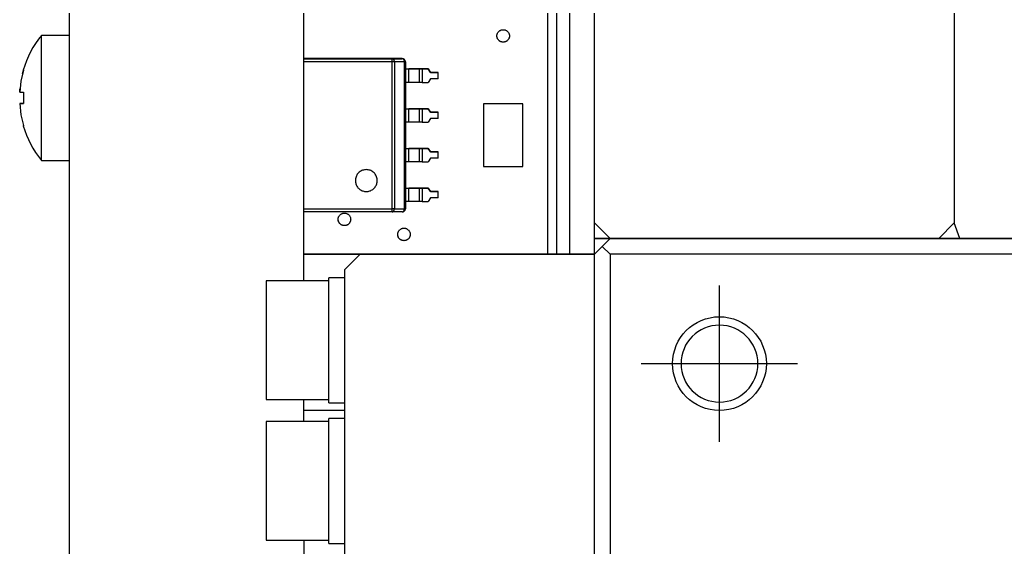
# Model space of a CAD drawing. Extents: x 0 to 634, y -8 to 556.
# Drawn here: x 239.27 to 270.8, y 75.12 to 92 of the extents above; entities that cross this region are included whole.
import ezdxf

# ---------------------------------------------------------------- set-up
doc = ezdxf.new("R2010")
doc.units = 0
doc.header["$LTSCALE"] = 0.5
doc.linetypes.add('CENTER', pattern=[50.8, 31.75, -6.35, 6.35, -6.35])
for name, color, linetype in [('MSM_CENTER', 1, 'CENTER'), ('MSM_CONTINUOUS', 7, 'CONTINUOUS'), ('MSM_NARROW', 5, 'CONTINUOUS')]:
    doc.layers.add(name, color=color, linetype=linetype)

msp = doc.modelspace()

# ---------------------------------------------------------------- linework, layer by layer
at = {"layer": 'MSM_CENTER'}
for p, q in [((261.657, 78.498), (261.657, 83.498)), ((259.157, 80.998), (264.157, 80.998))]:
    msp.add_line(p, q, dxfattribs=at)
at = {"layer": 'MSM_CONTINUOUS'}
for p, q in [((257.657, 11), (257.657, 106.998)), ((240.857, 45.499), (240.857, 104.5)), ((256.157, 104.5), (256.157, 84.498)), ((256.457, 84.498), (256.457, 104.5)), ((256.857, 104.5), (256.857, 84.498)), ((248.357, 83.648), (248.357, 102.499)), ((269.172, 93.498), (269.172, 85.499)), ((239.959, 87.499), (239.959, 91.499)), ((240.857, 91.499), (239.959, 91.499)), ((254.537, 91.482), (254.538, 91.498)), ((254.538, 91.465), (254.537, 91.482)), ((254.538, 91.467), (254.537, 91.482)), ((254.538, 91.498), (254.539, 91.513)), ((254.539, 91.451), (254.538, 91.467)), ((254.54, 91.447), (254.538, 91.465)), ((254.539, 91.513), (254.542, 91.529)), ((254.542, 91.529), (254.547, 91.544)), ((254.547, 91.544), (254.552, 91.559)), ((254.552, 91.559), (254.559, 91.573)), ((254.559, 91.573), (254.566, 91.587)), ((254.566, 91.587), (254.575, 91.6)), ((254.575, 91.6), (254.585, 91.612)), ((254.585, 91.612), (254.596, 91.624)), ((254.596, 91.624), (254.607, 91.634)), ((254.607, 91.634), (254.619, 91.644)), ((254.619, 91.644), (254.632, 91.653)), ((254.632, 91.653), (254.646, 91.66)), ((254.646, 91.66), (254.66, 91.667)), ((254.66, 91.667), (254.675, 91.672)), ((254.675, 91.672), (254.69, 91.677)), ((254.69, 91.677), (254.706, 91.68)), ((254.706, 91.68), (254.721, 91.682)), ((254.721, 91.682), (254.737, 91.682)), ((254.737, 91.682), (254.753, 91.682)), ((254.753, 91.682), (254.768, 91.68)), ((254.768, 91.68), (254.784, 91.677)), ((254.784, 91.677), (254.799, 91.672)), ((254.799, 91.672), (254.813, 91.667)), ((254.813, 91.667), (254.828, 91.66)), ((254.828, 91.66), (254.841, 91.653)), ((254.841, 91.653), (254.855, 91.644)), ((254.855, 91.644), (254.867, 91.634)), ((254.867, 91.634), (254.878, 91.624)), ((254.878, 91.624), (254.889, 91.612)), ((254.889, 91.612), (254.899, 91.6)), ((254.899, 91.6), (254.907, 91.587)), ((254.907, 91.587), (254.915, 91.573)), ((254.915, 91.573), (254.922, 91.559)), ((254.922, 91.559), (254.927, 91.544)), ((254.927, 91.544), (254.931, 91.529)), ((254.931, 91.529), (254.934, 91.513)), ((254.934, 91.513), (254.936, 91.498)), ((254.936, 91.467), (254.934, 91.451)), ((254.936, 91.465), (254.934, 91.447)), ((254.936, 91.498), (254.937, 91.482)), ((254.937, 91.482), (254.936, 91.465)), ((254.937, 91.482), (254.936, 91.467)), ((254.542, 91.436), (254.539, 91.451)), ((254.544, 91.43), (254.54, 91.447)), ((254.547, 91.421), (254.542, 91.436)), ((254.549, 91.414), (254.544, 91.43)), ((254.552, 91.406), (254.547, 91.421)), ((254.556, 91.398), (254.549, 91.414)), ((254.559, 91.392), (254.552, 91.406)), ((254.564, 91.382), (254.556, 91.398)), ((254.566, 91.378), (254.559, 91.392)), ((254.573, 91.367), (254.564, 91.382)), ((254.575, 91.365), (254.566, 91.378)), ((254.584, 91.354), (254.573, 91.367)), ((254.585, 91.352), (254.575, 91.365)), ((254.596, 91.341), (254.584, 91.354)), ((254.596, 91.341), (254.585, 91.352)), ((254.608, 91.329), (254.596, 91.341)), ((254.607, 91.33), (254.596, 91.341)), ((254.619, 91.321), (254.607, 91.33)), ((254.622, 91.318), (254.608, 91.329)), ((254.632, 91.312), (254.619, 91.321)), ((254.637, 91.309), (254.622, 91.318)), ((254.646, 91.304), (254.632, 91.312)), ((254.652, 91.301), (254.637, 91.309)), ((254.66, 91.298), (254.646, 91.304)), ((254.669, 91.294), (254.652, 91.301)), ((254.675, 91.292), (254.66, 91.298)), ((254.685, 91.289), (254.669, 91.294)), ((254.69, 91.288), (254.675, 91.292)), ((254.702, 91.285), (254.685, 91.289)), ((254.706, 91.285), (254.69, 91.288)), ((254.72, 91.283), (254.702, 91.285)), ((254.721, 91.283), (254.706, 91.285)), ((254.737, 91.282), (254.72, 91.283)), ((254.737, 91.282), (254.721, 91.283)), ((254.754, 91.283), (254.737, 91.282)), ((254.753, 91.283), (254.737, 91.282)), ((254.768, 91.285), (254.753, 91.283)), ((254.772, 91.285), (254.754, 91.283)), ((254.784, 91.288), (254.768, 91.285)), ((254.789, 91.289), (254.772, 91.285)), ((254.799, 91.292), (254.784, 91.288)), ((254.805, 91.294), (254.789, 91.289)), ((254.813, 91.298), (254.799, 91.292)), ((254.821, 91.301), (254.805, 91.294)), ((254.828, 91.304), (254.813, 91.298)), ((254.837, 91.309), (254.821, 91.301)), ((254.841, 91.312), (254.828, 91.304)), ((254.852, 91.318), (254.837, 91.309)), ((254.855, 91.321), (254.841, 91.312)), ((254.866, 91.329), (254.852, 91.318)), ((254.867, 91.33), (254.855, 91.321)), ((254.878, 91.341), (254.866, 91.329)), ((254.878, 91.341), (254.867, 91.33)), ((254.89, 91.354), (254.878, 91.341)), ((254.889, 91.352), (254.878, 91.341)), ((254.899, 91.365), (254.889, 91.352)), ((254.901, 91.367), (254.89, 91.354)), ((254.907, 91.378), (254.899, 91.365)), ((254.91, 91.382), (254.901, 91.367)), ((254.915, 91.392), (254.907, 91.378)), ((254.918, 91.398), (254.91, 91.382)), ((254.922, 91.406), (254.915, 91.392)), ((254.925, 91.414), (254.918, 91.398)), ((254.927, 91.421), (254.922, 91.406)), ((254.93, 91.43), (254.925, 91.414)), ((254.931, 91.436), (254.927, 91.421)), ((254.934, 91.447), (254.93, 91.43)), ((254.934, 91.451), (254.931, 91.436)), ((251.507, 90.755), (248.357, 90.755)), ((248.357, 90.754), (251.186, 90.754)), ((251.186, 90.654), (248.357, 90.654)), ((251.191, 90.754), (251.186, 90.754)), ((251.186, 85.854), (251.186, 90.754)), ((251.186, 90.754), (251.507, 90.754)), ((251.256, 90.654), (251.186, 90.654)), ((251.197, 90.753), (251.191, 90.754)), ((251.202, 90.752), (251.197, 90.753)), ((251.207, 90.75), (251.202, 90.752)), ((251.213, 90.747), (251.207, 90.75)), ((251.218, 90.744), (251.213, 90.747)), ((251.222, 90.74), (251.218, 90.744)), ((251.227, 90.735), (251.222, 90.74)), ((251.231, 90.73), (251.227, 90.735)), ((251.236, 90.725), (251.231, 90.73)), ((251.239, 90.719), (251.236, 90.725)), ((251.243, 90.713), (251.239, 90.719)), ((251.246, 90.707), (251.243, 90.713)), ((251.249, 90.7), (251.246, 90.707)), ((251.251, 90.693), (251.249, 90.7)), ((251.253, 90.685), (251.251, 90.693)), ((251.254, 90.678), (251.253, 90.685)), ((251.255, 90.67), (251.254, 90.678)), ((251.256, 90.662), (251.255, 90.67)), ((251.256, 90.654), (251.256, 90.662)), ((251.256, 90.654), (251.256, 85.954)), ((251.578, 90.654), (251.256, 90.654)), ((251.515, 90.754), (251.507, 90.755)), ((251.507, 90.754), (251.507, 90.755)), ((251.515, 90.754), (251.507, 90.754)), ((251.512, 90.754), (251.507, 90.754)), ((251.518, 90.753), (251.512, 90.754)), ((251.523, 90.753), (251.515, 90.754)), ((251.523, 90.753), (251.515, 90.754)), ((251.523, 90.752), (251.518, 90.753)), ((251.53, 90.752), (251.523, 90.753)), ((251.53, 90.752), (251.523, 90.753)), ((251.529, 90.75), (251.523, 90.752)), ((251.534, 90.747), (251.529, 90.75)), ((251.538, 90.75), (251.53, 90.752)), ((251.538, 90.75), (251.53, 90.752)), ((251.539, 90.744), (251.534, 90.747)), ((251.545, 90.747), (251.538, 90.75)), ((251.545, 90.747), (251.538, 90.75)), ((251.544, 90.74), (251.539, 90.744)), ((251.549, 90.735), (251.544, 90.74)), ((251.552, 90.744), (251.545, 90.747)), ((251.552, 90.744), (251.545, 90.747)), ((251.553, 90.73), (251.549, 90.735)), ((251.559, 90.74), (251.552, 90.744)), ((251.559, 90.74), (251.552, 90.744)), ((251.557, 90.725), (251.553, 90.73)), ((251.561, 90.719), (251.557, 90.725)), ((251.566, 90.735), (251.559, 90.74)), ((251.566, 90.736), (251.559, 90.74)), ((251.564, 90.713), (251.561, 90.719)), ((251.567, 90.707), (251.564, 90.713)), ((251.572, 90.731), (251.566, 90.736)), ((251.572, 90.73), (251.566, 90.735)), ((251.57, 90.7), (251.567, 90.707)), ((251.572, 90.693), (251.57, 90.7)), ((251.578, 90.725), (251.572, 90.731)), ((251.578, 90.725), (251.572, 90.73)), ((251.574, 90.685), (251.572, 90.693)), ((251.576, 90.678), (251.574, 90.685)), ((251.577, 90.67), (251.576, 90.678)), ((251.577, 90.662), (251.577, 90.67)), ((251.578, 90.654), (251.577, 90.662)), ((251.583, 90.719), (251.578, 90.725)), ((251.583, 90.72), (251.578, 90.725)), ((251.578, 85.954), (251.578, 90.654)), ((251.607, 90.654), (251.578, 90.654)), ((251.588, 90.713), (251.583, 90.72)), ((251.588, 90.713), (251.583, 90.719)), ((251.592, 90.707), (251.588, 90.713)), ((251.592, 90.707), (251.588, 90.713)), ((251.596, 90.7), (251.592, 90.707)), ((251.596, 90.7), (251.592, 90.707)), ((251.599, 90.693), (251.596, 90.7)), ((251.599, 90.693), (251.596, 90.7)), ((251.602, 90.685), (251.599, 90.693)), ((251.602, 90.686), (251.599, 90.693)), ((251.604, 90.678), (251.602, 90.686)), ((251.604, 90.678), (251.602, 90.685)), ((251.606, 90.67), (251.604, 90.678)), ((251.606, 90.67), (251.604, 90.678)), ((251.607, 90.662), (251.606, 90.67)), ((251.607, 90.662), (251.606, 90.67)), ((251.607, 90.654), (251.607, 90.662)), ((251.607, 90.655), (251.607, 90.662)), ((251.607, 90.655), (251.607, 85.954)), ((239.387, 90.386), (239.307, 90.036)), ((239.359, 90.281), (239.387, 90.386)), ((239.383, 90.388), (239.387, 90.386)), ((251.607, 90.425), (251.717, 90.425)), ((251.607, 90.425), (251.717, 90.425)), ((251.817, 90.425), (251.717, 90.425)), ((251.717, 90.425), (252.047, 90.425)), ((251.717, 89.995), (251.717, 90.425)), ((252.147, 90.425), (251.817, 90.425)), ((252.047, 90.425), (252.147, 90.425)), ((252.047, 90.425), (252.047, 89.995)), ((252.341, 90.425), (252.147, 90.425)), ((252.147, 90.425), (252.341, 90.425)), ((252.147, 90.425), (252.147, 89.995)), ((252.341, 90.425), (252.407, 90.31)), ((252.407, 90.31), (252.341, 90.425)), ((252.407, 90.31), (252.657, 90.31)), ((252.657, 90.31), (252.407, 90.31)), ((252.657, 90.11), (252.657, 90.31)), ((239.307, 90.036), (239.267, 89.679)), ((251.717, 89.995), (251.607, 89.995)), ((252.047, 89.995), (251.717, 89.995)), ((252.147, 89.995), (252.047, 89.995)), ((252.147, 89.995), (252.341, 89.995)), ((252.407, 90.11), (252.341, 89.995)), ((252.657, 90.11), (252.407, 90.11)), ((239.267, 89.679), (239.275, 89.787)), ((239.267, 89.679), (239.387, 89.679)), ((239.387, 89.679), (239.387, 89.319)), ((239.267, 89.319), (239.387, 89.32)), ((239.267, 89.319), (239.307, 88.963)), ((239.387, 89.319), (239.267, 89.319)), ((239.267, 89.319), (239.387, 89.319)), ((239.267, 89.319), (239.387, 89.319)), ((254.112, 89.307), (254.112, 87.307)), ((255.362, 89.307), (254.112, 89.307)), ((255.362, 89.307), (254.112, 89.307)), ((255.362, 87.307), (255.362, 89.307)), ((239.307, 88.963), (239.387, 88.613)), ((251.607, 89.155), (251.717, 89.155)), ((251.607, 89.155), (251.717, 89.155)), ((251.817, 89.155), (251.717, 89.155)), ((251.717, 89.155), (252.047, 89.155)), ((251.717, 88.725), (251.717, 89.155)), ((252.147, 89.155), (251.817, 89.155)), ((252.047, 89.155), (252.147, 89.155)), ((252.047, 89.155), (252.047, 88.725)), ((252.341, 89.155), (252.147, 89.155)), ((252.147, 89.155), (252.341, 89.155)), ((252.147, 89.155), (252.147, 88.725)), ((252.341, 89.155), (252.407, 89.04)), ((252.407, 89.04), (252.341, 89.155)), ((252.407, 89.04), (252.657, 89.04)), ((252.657, 89.04), (252.407, 89.04)), ((252.657, 88.84), (252.657, 89.04)), ((251.717, 88.725), (251.607, 88.725)), ((252.047, 88.725), (251.717, 88.725)), ((252.147, 88.725), (252.047, 88.725)), ((252.147, 88.725), (252.341, 88.725)), ((252.407, 88.84), (252.341, 88.725)), ((252.657, 88.84), (252.407, 88.84)), ((239.383, 88.611), (239.387, 88.613)), ((239.387, 88.613), (239.383, 88.611)), ((251.607, 87.885), (251.717, 87.885)), ((251.607, 87.885), (251.717, 87.885)), ((251.817, 87.885), (251.717, 87.885)), ((251.717, 87.885), (252.047, 87.885)), ((251.717, 87.455), (251.717, 87.885)), ((252.147, 87.885), (251.817, 87.885)), ((252.047, 87.885), (252.147, 87.885)), ((252.047, 87.885), (252.047, 87.455)), ((252.341, 87.885), (252.147, 87.885)), ((252.147, 87.885), (252.341, 87.885)), ((252.147, 87.885), (252.147, 87.455)), ((252.341, 87.885), (252.407, 87.77)), ((252.407, 87.77), (252.341, 87.885)), ((252.407, 87.77), (252.657, 87.77)), ((252.657, 87.77), (252.407, 87.77)), ((252.657, 87.57), (252.657, 87.77)), ((239.959, 87.499), (240.857, 87.499)), ((251.717, 87.455), (251.607, 87.455)), ((252.047, 87.455), (251.717, 87.455)), ((252.147, 87.455), (252.047, 87.455)), ((252.147, 87.455), (252.341, 87.455)), ((252.407, 87.57), (252.341, 87.455)), ((252.657, 87.57), (252.407, 87.57)), ((250.07, 87.055), (250.054, 87.029)), ((250.089, 87.079), (250.07, 87.055)), ((250.109, 87.102), (250.089, 87.079)), ((250.132, 87.123), (250.109, 87.102)), ((250.156, 87.141), (250.132, 87.123)), ((250.182, 87.158), (250.156, 87.141)), ((250.209, 87.172), (250.182, 87.158)), ((250.237, 87.183), (250.209, 87.172)), ((250.266, 87.192), (250.237, 87.183)), ((250.296, 87.199), (250.266, 87.192)), ((250.326, 87.203), (250.296, 87.199)), ((250.357, 87.204), (250.326, 87.203)), ((250.387, 87.203), (250.357, 87.204)), ((250.418, 87.199), (250.387, 87.203)), ((250.448, 87.192), (250.418, 87.199)), ((250.477, 87.183), (250.448, 87.192)), ((250.505, 87.172), (250.477, 87.183)), ((250.532, 87.158), (250.505, 87.172)), ((250.558, 87.141), (250.532, 87.158)), ((250.582, 87.123), (250.558, 87.141)), ((250.604, 87.102), (250.582, 87.123)), ((250.625, 87.079), (250.604, 87.102)), ((250.644, 87.055), (250.625, 87.079)), ((250.66, 87.029), (250.644, 87.055)), ((254.112, 87.307), (255.362, 87.307)), ((250.008, 86.885), (250.007, 86.854)), ((250.007, 86.854), (250.008, 86.827)), ((250.007, 86.854), (250.008, 86.827)), ((250.012, 86.915), (250.008, 86.885)), ((250.008, 86.827), (250.011, 86.8)), ((250.008, 86.827), (250.011, 86.8)), ((250.011, 86.8), (250.017, 86.773)), ((250.011, 86.8), (250.017, 86.773)), ((250.019, 86.945), (250.012, 86.915)), ((250.017, 86.773), (250.024, 86.746)), ((250.017, 86.773), (250.024, 86.746)), ((250.028, 86.974), (250.019, 86.945)), ((250.024, 86.746), (250.034, 86.72)), ((250.024, 86.746), (250.034, 86.721)), ((250.04, 87.002), (250.028, 86.974)), ((250.054, 87.029), (250.04, 87.002)), ((250.674, 87.002), (250.66, 87.029)), ((250.686, 86.974), (250.674, 87.002)), ((250.68, 86.72), (250.69, 86.746)), ((250.68, 86.72), (250.69, 86.746)), ((250.695, 86.945), (250.686, 86.974)), ((250.69, 86.746), (250.697, 86.773)), ((250.69, 86.746), (250.697, 86.773)), ((250.702, 86.915), (250.695, 86.945)), ((250.697, 86.773), (250.703, 86.8)), ((250.697, 86.773), (250.703, 86.8)), ((250.706, 86.885), (250.702, 86.915)), ((250.703, 86.8), (250.706, 86.827)), ((250.703, 86.8), (250.706, 86.827)), ((250.707, 86.854), (250.706, 86.885)), ((250.706, 86.827), (250.707, 86.854)), ((250.706, 86.827), (250.707, 86.854)), ((250.034, 86.721), (250.045, 86.696)), ((250.034, 86.72), (250.045, 86.696)), ((250.045, 86.696), (250.059, 86.672)), ((250.045, 86.696), (250.059, 86.672)), ((250.059, 86.672), (250.074, 86.649)), ((250.059, 86.672), (250.074, 86.649)), ((250.074, 86.649), (250.091, 86.627)), ((250.074, 86.649), (250.091, 86.627)), ((250.091, 86.627), (250.109, 86.607)), ((250.091, 86.627), (250.109, 86.607)), ((250.109, 86.607), (250.13, 86.588)), ((250.109, 86.607), (250.13, 86.588)), ((250.13, 86.588), (250.151, 86.571)), ((250.13, 86.588), (250.151, 86.571)), ((250.151, 86.571), (250.174, 86.556)), ((250.151, 86.571), (250.174, 86.556)), ((250.174, 86.556), (250.198, 86.543)), ((250.174, 86.556), (250.198, 86.543)), ((250.198, 86.543), (250.223, 86.531)), ((250.198, 86.543), (250.223, 86.531)), ((250.223, 86.531), (250.249, 86.522)), ((250.223, 86.531), (250.249, 86.522)), ((250.249, 86.522), (250.275, 86.514)), ((250.249, 86.522), (250.275, 86.514)), ((250.275, 86.514), (250.302, 86.509)), ((250.275, 86.514), (250.302, 86.509)), ((250.302, 86.509), (250.329, 86.505)), ((250.302, 86.509), (250.329, 86.506)), ((250.329, 86.506), (250.357, 86.504)), ((250.329, 86.505), (250.357, 86.504)), ((250.357, 86.504), (250.384, 86.506)), ((250.357, 86.504), (250.384, 86.505)), ((250.384, 86.505), (250.412, 86.509)), ((250.384, 86.506), (250.412, 86.509)), ((250.412, 86.509), (250.439, 86.514)), ((250.412, 86.509), (250.439, 86.514)), ((250.439, 86.514), (250.465, 86.522)), ((250.439, 86.514), (250.465, 86.522)), ((250.465, 86.522), (250.491, 86.531)), ((250.465, 86.522), (250.491, 86.531)), ((250.491, 86.531), (250.516, 86.543)), ((250.491, 86.531), (250.516, 86.543)), ((250.516, 86.543), (250.54, 86.556)), ((250.516, 86.543), (250.54, 86.556)), ((250.54, 86.556), (250.563, 86.571)), ((250.54, 86.556), (250.563, 86.571)), ((250.563, 86.571), (250.584, 86.588)), ((250.563, 86.571), (250.584, 86.588)), ((250.584, 86.588), (250.604, 86.607)), ((250.584, 86.588), (250.604, 86.607)), ((250.604, 86.607), (250.623, 86.627)), ((250.604, 86.607), (250.623, 86.627)), ((250.623, 86.627), (250.64, 86.649)), ((250.623, 86.627), (250.64, 86.649)), ((250.64, 86.649), (250.655, 86.672)), ((250.64, 86.649), (250.655, 86.672)), ((250.655, 86.672), (250.669, 86.696)), ((250.655, 86.672), (250.669, 86.696)), ((250.669, 86.696), (250.68, 86.72)), ((250.669, 86.696), (250.68, 86.72)), ((251.607, 86.615), (251.717, 86.615)), ((251.607, 86.615), (251.717, 86.615)), ((251.817, 86.615), (251.717, 86.615)), ((251.717, 86.615), (252.047, 86.615)), ((251.717, 86.185), (251.717, 86.615)), ((252.147, 86.615), (251.817, 86.615)), ((252.047, 86.615), (252.147, 86.615)), ((252.047, 86.615), (252.047, 86.185)), ((252.341, 86.615), (252.147, 86.615)), ((252.147, 86.615), (252.341, 86.615)), ((252.147, 86.615), (252.147, 86.185)), ((252.341, 86.615), (252.407, 86.5)), ((252.407, 86.5), (252.341, 86.615)), ((252.407, 86.5), (252.657, 86.5)), ((252.657, 86.5), (252.407, 86.5)), ((252.657, 86.3), (252.657, 86.5)), ((251.717, 86.185), (251.607, 86.185)), ((252.047, 86.185), (251.717, 86.185)), ((252.147, 86.185), (252.047, 86.185)), ((252.147, 86.185), (252.341, 86.185)), ((252.407, 86.3), (252.341, 86.185)), ((252.657, 86.3), (252.407, 86.3)), ((248.357, 85.954), (251.186, 85.954)), ((251.186, 85.854), (248.357, 85.854)), ((249.539, 85.776), (249.552, 85.785)), ((249.552, 85.785), (249.566, 85.793)), ((249.566, 85.793), (249.58, 85.799)), ((249.58, 85.799), (249.595, 85.805)), ((249.595, 85.805), (249.61, 85.809)), ((249.61, 85.809), (249.626, 85.812)), ((249.626, 85.812), (249.641, 85.814)), ((249.641, 85.814), (249.657, 85.815)), ((249.657, 85.815), (249.673, 85.814)), ((249.673, 85.814), (249.688, 85.812)), ((249.688, 85.812), (249.704, 85.809)), ((249.704, 85.809), (249.719, 85.805)), ((249.719, 85.805), (249.733, 85.799)), ((249.733, 85.799), (249.748, 85.793)), ((249.748, 85.793), (249.761, 85.785)), ((249.761, 85.785), (249.775, 85.776)), ((251.256, 85.954), (251.186, 85.954)), ((251.186, 85.854), (251.191, 85.855)), ((251.507, 85.854), (251.186, 85.854)), ((251.191, 85.855), (251.197, 85.856)), ((251.197, 85.856), (251.202, 85.857)), ((251.202, 85.857), (251.207, 85.859)), ((251.207, 85.859), (251.213, 85.862)), ((251.213, 85.862), (251.218, 85.865)), ((251.218, 85.865), (251.222, 85.869)), ((251.222, 85.869), (251.227, 85.874)), ((251.227, 85.874), (251.231, 85.878)), ((251.231, 85.878), (251.236, 85.884)), ((251.236, 85.884), (251.239, 85.889)), ((251.239, 85.889), (251.243, 85.896)), ((251.243, 85.896), (251.246, 85.902)), ((251.246, 85.902), (251.249, 85.909)), ((251.249, 85.909), (251.251, 85.916)), ((251.251, 85.916), (251.253, 85.924)), ((251.253, 85.924), (251.254, 85.931)), ((251.254, 85.931), (251.255, 85.939)), ((251.255, 85.939), (251.256, 85.947)), ((251.256, 85.947), (251.256, 85.954)), ((251.256, 85.954), (251.578, 85.954)), ((251.507, 85.854), (251.515, 85.855)), ((251.507, 85.854), (251.512, 85.855)), ((251.512, 85.855), (251.518, 85.856)), ((251.515, 85.855), (251.523, 85.856)), ((251.518, 85.856), (251.523, 85.857)), ((251.523, 85.857), (251.529, 85.859)), ((251.523, 85.856), (251.53, 85.857)), ((251.529, 85.859), (251.534, 85.862)), ((251.53, 85.857), (251.538, 85.859)), ((251.534, 85.862), (251.539, 85.865)), ((251.538, 85.859), (251.545, 85.862)), ((251.539, 85.865), (251.544, 85.869)), ((251.544, 85.869), (251.549, 85.874)), ((251.545, 85.862), (251.552, 85.865)), ((251.549, 85.874), (251.553, 85.878)), ((251.552, 85.865), (251.559, 85.869)), ((251.553, 85.878), (251.557, 85.884)), ((251.557, 85.884), (251.561, 85.89)), ((251.559, 85.869), (251.566, 85.874)), ((251.561, 85.89), (251.564, 85.896)), ((251.564, 85.896), (251.567, 85.902)), ((251.566, 85.874), (251.572, 85.878)), ((251.567, 85.902), (251.57, 85.909)), ((251.57, 85.909), (251.572, 85.916)), ((251.572, 85.916), (251.574, 85.924)), ((251.572, 85.878), (251.578, 85.884)), ((251.574, 85.924), (251.576, 85.931)), ((251.576, 85.931), (251.577, 85.939)), ((251.577, 85.947), (251.578, 85.954)), ((251.577, 85.939), (251.577, 85.947)), ((251.607, 85.954), (251.578, 85.954)), ((251.578, 85.884), (251.583, 85.89)), ((251.583, 85.89), (251.588, 85.896)), ((251.588, 85.896), (251.592, 85.902)), ((251.592, 85.902), (251.596, 85.909)), ((251.596, 85.909), (251.599, 85.916)), ((251.599, 85.916), (251.602, 85.924)), ((251.602, 85.924), (251.604, 85.931)), ((251.604, 85.931), (251.606, 85.939)), ((251.606, 85.939), (251.607, 85.947)), ((251.607, 85.947), (251.607, 85.954)), ((249.457, 85.615), (249.458, 85.63)), ((249.458, 85.597), (249.457, 85.615)), ((249.458, 85.599), (249.457, 85.615)), ((249.458, 85.63), (249.459, 85.646)), ((249.459, 85.584), (249.458, 85.599)), ((249.46, 85.58), (249.458, 85.597)), ((249.459, 85.646), (249.462, 85.661)), ((249.462, 85.568), (249.459, 85.584)), ((249.464, 85.563), (249.46, 85.58)), ((249.462, 85.661), (249.467, 85.676)), ((249.467, 85.553), (249.462, 85.568)), ((249.469, 85.546), (249.464, 85.563)), ((249.467, 85.676), (249.472, 85.691)), ((249.472, 85.538), (249.467, 85.553)), ((249.476, 85.53), (249.469, 85.546)), ((249.472, 85.691), (249.479, 85.705)), ((249.479, 85.524), (249.472, 85.538)), ((249.484, 85.515), (249.476, 85.53)), ((249.479, 85.705), (249.486, 85.719)), ((249.486, 85.51), (249.479, 85.524)), ((249.493, 85.5), (249.484, 85.515)), ((249.486, 85.719), (249.495, 85.732)), ((249.495, 85.497), (249.486, 85.51)), ((249.504, 85.486), (249.493, 85.5)), ((249.495, 85.732), (249.505, 85.745)), ((249.505, 85.485), (249.495, 85.497)), ((249.516, 85.473), (249.504, 85.486)), ((249.505, 85.745), (249.516, 85.756)), ((249.516, 85.473), (249.505, 85.485)), ((249.516, 85.756), (249.527, 85.767)), ((249.528, 85.461), (249.516, 85.473)), ((249.527, 85.463), (249.516, 85.473)), ((249.527, 85.767), (249.539, 85.776)), ((249.539, 85.453), (249.527, 85.463)), ((249.775, 85.776), (249.787, 85.767)), ((249.787, 85.463), (249.775, 85.453)), ((249.798, 85.473), (249.786, 85.461)), ((249.787, 85.767), (249.798, 85.756)), ((249.798, 85.473), (249.787, 85.463)), ((249.798, 85.756), (249.809, 85.745)), ((249.81, 85.486), (249.798, 85.473)), ((249.809, 85.485), (249.798, 85.473)), ((249.809, 85.745), (249.819, 85.732)), ((249.819, 85.497), (249.809, 85.485)), ((249.821, 85.5), (249.81, 85.486)), ((249.819, 85.732), (249.827, 85.719)), ((249.827, 85.51), (249.819, 85.497)), ((249.83, 85.515), (249.821, 85.5)), ((249.827, 85.719), (249.835, 85.705)), ((249.835, 85.524), (249.827, 85.51)), ((249.838, 85.53), (249.83, 85.515)), ((249.835, 85.705), (249.842, 85.691)), ((249.842, 85.538), (249.835, 85.524)), ((249.845, 85.546), (249.838, 85.53)), ((249.842, 85.691), (249.847, 85.676)), ((249.847, 85.553), (249.842, 85.538)), ((249.85, 85.563), (249.845, 85.546)), ((249.847, 85.676), (249.851, 85.661)), ((249.851, 85.568), (249.847, 85.553)), ((249.854, 85.58), (249.85, 85.563)), ((249.851, 85.661), (249.854, 85.646)), ((249.854, 85.584), (249.851, 85.568)), ((249.854, 85.646), (249.856, 85.63)), ((249.856, 85.599), (249.854, 85.584)), ((249.856, 85.597), (249.854, 85.58)), ((249.856, 85.63), (249.857, 85.615)), ((249.857, 85.615), (249.856, 85.597)), ((249.857, 85.615), (249.856, 85.599)), ((258.157, 84.999), (257.657, 85.499)), ((269.172, 85.499), (268.672, 84.999)), ((269.351, 84.999), (269.172, 85.499)), ((249.542, 85.451), (249.528, 85.461)), ((249.552, 85.444), (249.539, 85.453)), ((249.557, 85.441), (249.542, 85.451)), ((249.566, 85.437), (249.552, 85.444)), ((249.572, 85.433), (249.557, 85.441)), ((249.58, 85.43), (249.566, 85.437)), ((249.589, 85.427), (249.572, 85.433)), ((249.595, 85.425), (249.58, 85.43)), ((249.605, 85.421), (249.589, 85.427)), ((249.61, 85.42), (249.595, 85.425)), ((249.622, 85.418), (249.605, 85.421)), ((249.626, 85.417), (249.61, 85.42)), ((249.64, 85.415), (249.622, 85.418)), ((249.641, 85.415), (249.626, 85.417)), ((249.657, 85.415), (249.64, 85.415)), ((249.657, 85.415), (249.641, 85.415)), ((249.674, 85.415), (249.657, 85.415)), ((249.673, 85.415), (249.657, 85.415)), ((249.688, 85.417), (249.673, 85.415)), ((249.692, 85.418), (249.674, 85.415)), ((249.704, 85.42), (249.688, 85.417)), ((249.709, 85.421), (249.692, 85.418)), ((249.719, 85.425), (249.704, 85.42)), ((249.725, 85.427), (249.709, 85.421)), ((249.733, 85.43), (249.719, 85.425)), ((249.741, 85.433), (249.725, 85.427)), ((249.748, 85.437), (249.733, 85.43)), ((249.757, 85.441), (249.741, 85.433)), ((249.761, 85.444), (249.748, 85.437)), ((249.772, 85.451), (249.757, 85.441)), ((249.775, 85.453), (249.761, 85.444)), ((249.786, 85.461), (249.772, 85.451)), ((251.362, 85.132), (251.363, 85.148)), ((251.363, 85.148), (251.364, 85.163)), ((251.364, 85.163), (251.367, 85.179)), ((251.367, 85.179), (251.372, 85.194)), ((251.372, 85.194), (251.377, 85.209)), ((251.377, 85.209), (251.384, 85.223)), ((251.384, 85.223), (251.391, 85.237)), ((251.391, 85.237), (251.4, 85.25)), ((251.4, 85.25), (251.41, 85.262)), ((251.41, 85.262), (251.421, 85.274)), ((251.421, 85.274), (251.432, 85.284)), ((251.432, 85.284), (251.444, 85.294)), ((251.444, 85.294), (251.457, 85.303)), ((251.457, 85.303), (251.471, 85.31)), ((251.471, 85.31), (251.485, 85.317)), ((251.485, 85.317), (251.5, 85.322)), ((251.5, 85.322), (251.515, 85.327)), ((251.515, 85.327), (251.531, 85.33)), ((251.531, 85.33), (251.546, 85.332)), ((251.546, 85.332), (251.562, 85.332)), ((251.562, 85.332), (251.578, 85.332)), ((251.578, 85.332), (251.593, 85.33)), ((251.593, 85.33), (251.609, 85.327)), ((251.609, 85.327), (251.624, 85.322)), ((251.624, 85.322), (251.638, 85.317)), ((251.638, 85.317), (251.653, 85.31)), ((251.653, 85.31), (251.666, 85.303)), ((251.666, 85.303), (251.68, 85.294)), ((251.68, 85.294), (251.692, 85.284)), ((251.692, 85.284), (251.703, 85.274)), ((251.703, 85.274), (251.714, 85.262)), ((251.714, 85.262), (251.724, 85.25)), ((251.724, 85.25), (251.732, 85.237)), ((251.732, 85.237), (251.74, 85.223)), ((251.74, 85.223), (251.747, 85.209)), ((251.747, 85.209), (251.752, 85.194)), ((251.752, 85.194), (251.756, 85.179)), ((251.756, 85.179), (251.759, 85.163)), ((251.759, 85.163), (251.761, 85.148)), ((251.761, 85.148), (251.762, 85.132)), ((251.363, 85.115), (251.362, 85.132)), ((251.363, 85.117), (251.362, 85.132)), ((251.364, 85.101), (251.363, 85.117)), ((251.365, 85.097), (251.363, 85.115)), ((251.367, 85.086), (251.364, 85.101)), ((251.369, 85.08), (251.365, 85.097)), ((251.372, 85.071), (251.367, 85.086)), ((251.374, 85.064), (251.369, 85.08)), ((251.377, 85.056), (251.372, 85.071)), ((251.381, 85.048), (251.374, 85.064)), ((251.384, 85.042), (251.377, 85.056)), ((251.389, 85.032), (251.381, 85.048)), ((251.391, 85.028), (251.384, 85.042)), ((251.398, 85.017), (251.389, 85.032)), ((251.4, 85.015), (251.391, 85.028)), ((251.409, 85.004), (251.398, 85.017)), ((251.41, 85.002), (251.4, 85.015)), ((251.421, 84.991), (251.409, 85.004)), ((251.421, 84.991), (251.41, 85.002)), ((251.433, 84.979), (251.421, 84.991)), ((251.432, 84.98), (251.421, 84.991)), ((251.444, 84.971), (251.432, 84.98)), ((251.447, 84.968), (251.433, 84.979)), ((251.457, 84.962), (251.444, 84.971)), ((251.462, 84.959), (251.447, 84.968)), ((251.471, 84.954), (251.457, 84.962)), ((251.477, 84.951), (251.462, 84.959)), ((251.485, 84.948), (251.471, 84.954)), ((251.494, 84.944), (251.477, 84.951)), ((251.5, 84.942), (251.485, 84.948)), ((251.51, 84.939), (251.494, 84.944)), ((251.515, 84.938), (251.5, 84.942)), ((251.527, 84.935), (251.51, 84.939)), ((251.531, 84.935), (251.515, 84.938)), ((251.545, 84.933), (251.527, 84.935)), ((251.546, 84.933), (251.531, 84.935)), ((251.562, 84.932), (251.545, 84.933)), ((251.562, 84.932), (251.546, 84.933)), ((251.579, 84.933), (251.562, 84.932)), ((251.578, 84.933), (251.562, 84.932)), ((251.593, 84.935), (251.578, 84.933)), ((251.597, 84.935), (251.579, 84.933)), ((251.609, 84.938), (251.593, 84.935)), ((251.614, 84.939), (251.597, 84.935)), ((251.624, 84.942), (251.609, 84.938)), ((251.63, 84.944), (251.614, 84.939)), ((251.638, 84.948), (251.624, 84.942)), ((251.646, 84.951), (251.63, 84.944)), ((251.653, 84.954), (251.638, 84.948)), ((251.662, 84.959), (251.646, 84.951)), ((251.666, 84.962), (251.653, 84.954)), ((251.677, 84.968), (251.662, 84.959)), ((251.68, 84.971), (251.666, 84.962)), ((251.691, 84.979), (251.677, 84.968)), ((251.692, 84.98), (251.68, 84.971)), ((251.703, 84.991), (251.691, 84.979)), ((251.703, 84.991), (251.692, 84.98)), ((251.715, 85.004), (251.703, 84.991)), ((251.714, 85.002), (251.703, 84.991)), ((251.724, 85.015), (251.714, 85.002)), ((251.726, 85.017), (251.715, 85.004)), ((251.732, 85.028), (251.724, 85.015)), ((251.735, 85.032), (251.726, 85.017)), ((251.74, 85.042), (251.732, 85.028)), ((251.743, 85.048), (251.735, 85.032)), ((251.747, 85.056), (251.74, 85.042)), ((251.75, 85.064), (251.743, 85.048)), ((251.752, 85.071), (251.747, 85.056)), ((251.755, 85.08), (251.75, 85.064)), ((251.756, 85.086), (251.752, 85.071)), ((251.759, 85.097), (251.755, 85.08)), ((251.759, 85.101), (251.756, 85.086)), ((251.761, 85.117), (251.759, 85.101)), ((251.761, 85.115), (251.759, 85.097)), ((251.762, 85.132), (251.761, 85.115)), ((251.762, 85.132), (251.761, 85.117)), ((297.657, 85), (257.657, 85)), ((257.657, 84.999), (258.157, 84.999)), ((257.657, 84.499), (258.157, 84.999)), ((258.157, 84.999), (257.907, 84.749)), ((258.156, 84.999), (257.907, 84.75)), ((257.907, 84.748), (258.157, 84.998)), ((258.157, 84.999), (268.672, 84.999)), ((258.596, 84.999), (258.157, 84.999)), ((258.157, 84.999), (258.157, 84.998)), ((258.457, 84.999), (258.157, 84.999)), ((258.157, 84.998), (297.157, 84.998)), ((258.457, 84.999), (258.957, 84.999)), ((258.596, 84.999), (258.596, 84.999)), ((258.957, 84.999), (258.957, 84.999)), ((258.957, 84.999), (258.966, 84.999)), ((258.966, 84.999), (258.991, 84.999)), ((258.991, 84.999), (259.034, 84.999)), ((259.034, 84.999), (259.094, 84.999)), ((259.094, 84.999), (259.17, 84.999)), ((259.17, 84.999), (259.262, 84.999)), ((259.262, 84.999), (259.37, 84.999)), ((259.37, 84.999), (259.492, 84.999)), ((259.492, 84.999), (259.628, 84.999)), ((259.628, 84.999), (259.777, 84.999)), ((259.777, 84.999), (259.938, 84.999)), ((265.457, 84.999), (259.918, 84.999)), ((259.918, 84.999), (259.918, 84.999)), ((259.938, 84.999), (260.111, 84.999)), ((260.111, 84.999), (260.294, 84.999)), ((260.294, 84.999), (260.486, 84.999)), ((260.486, 84.999), (260.685, 84.999)), ((260.685, 84.999), (260.892, 84.999)), ((260.892, 84.999), (261.103, 84.999)), ((261.103, 84.999), (261.319, 84.999)), ((261.319, 84.999), (261.537, 84.999)), ((261.537, 84.999), (261.757, 84.999)), ((261.757, 84.999), (264.457, 84.999)), ((264.457, 84.999), (264.457, 84.998)), ((270.657, 84.998), (264.457, 84.998)), ((265.457, 84.999), (268.157, 84.999)), ((265.457, 84.999), (265.457, 84.998)), ((268.157, 84.999), (268.369, 84.999)), ((268.157, 84.999), (268.157, 84.998)), ((268.369, 84.999), (268.58, 84.999)), ((268.58, 84.999), (268.789, 84.999)), ((268.672, 84.999), (269.351, 84.999)), ((268.789, 84.999), (268.994, 84.999)), ((268.994, 84.999), (269.194, 84.999)), ((269.194, 84.999), (269.388, 84.999)), ((269.613, 84.999), (269.351, 84.999)), ((269.388, 84.999), (269.575, 84.999)), ((269.575, 84.999), (269.754, 84.999)), ((269.913, 85), (269.613, 84.999)), ((269.754, 84.999), (270.657, 84.999)), ((270.251, 85), (269.913, 85)), ((270.624, 85), (270.251, 85)), ((271.032, 85), (270.624, 85)), ((270.657, 85), (270.657, 84.998)), ((284.657, 84.998), (270.657, 84.998)), ((257.907, 84.75), (257.657, 84.5)), ((257.907, 84.749), (257.657, 84.499)), ((257.657, 84.498), (257.907, 84.748)), ((258.157, 84.498), (257.907, 84.748)), ((248.357, 84.5), (255.907, 84.5)), ((251.407, 84.499), (248.357, 84.499)), ((250.157, 84.498), (249.657, 83.998)), ((249.657, 83.998), (250.157, 84.498)), ((257.657, 84.498), (250.157, 84.498)), ((250.157, 84.498), (250.157, 84.498)), ((250.157, 84.498), (250.657, 84.498)), ((250.657, 84.498), (257.657, 84.498)), ((255.907, 84.499), (251.407, 84.499)), ((251.407, 84.499), (251.407, 84.498)), ((255.907, 84.5), (255.907, 84.498)), ((297.157, 84.498), (258.157, 84.498)), ((258.157, 84.498), (258.157, 45.498)), ((249.657, 83.998), (249.657, 83.998)), ((249.657, 83.998), (249.657, 45.998)), ((249.657, 83.998), (249.657, 83.998)), ((249.157, 83.648), (247.157, 83.648)), ((247.157, 83.648), (247.157, 79.848)), ((249.157, 79.748), (249.157, 83.748)), ((249.657, 83.748), (249.157, 83.748)), ((247.157, 79.848), (249.157, 79.848)), ((248.357, 79.148), (248.357, 79.848)), ((249.657, 79.499), (248.357, 79.499)), ((249.157, 79.748), (249.657, 79.748)), ((249.657, 79.248), (249.157, 79.248)), ((249.157, 75.248), (249.157, 79.248)), ((249.157, 79.148), (247.157, 79.148)), ((247.157, 79.148), (247.157, 75.348)), ((247.157, 75.348), (249.157, 75.348)), ((248.357, 75.348), (248.357, 69.148)), ((249.157, 75.248), (249.657, 75.248))]:
    msp.add_line(p, q, dxfattribs=at)
at = {"layer": 'MSM_CONTINUOUS', "extrusion": (0, 0, -1)}
msp.add_circle((-261.657, 80.998), 1.23, dxfattribs=at)
at = {"layer": 'MSM_CONTINUOUS'}
for start, end in [(141.3178, 163.8775), (196.1225, 218.6822)]:
    msp.add_arc((242.457, 89.499), 3.2, start, end, dxfattribs=at)
at = {"layer": 'MSM_NARROW'}
msp.add_circle((261.657, 80.998), 1.5, dxfattribs=at)

doc.saveas('drawing.dxf')
